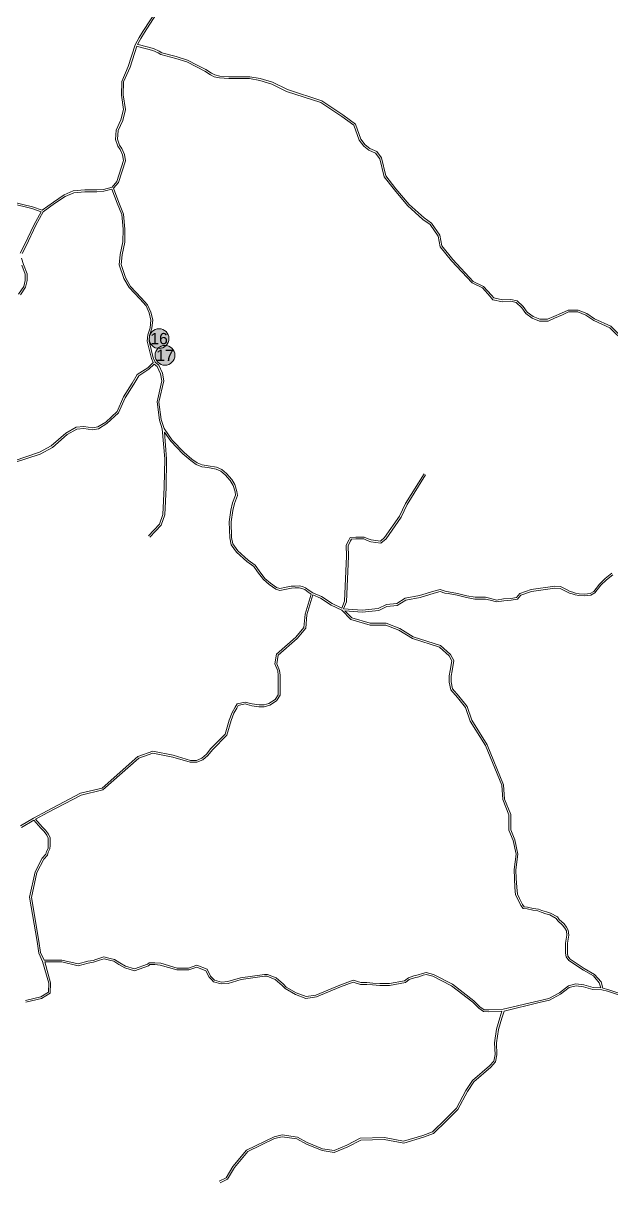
# Model space of a CAD drawing. Header units: millimetres. Extents: x 617885 to 663705, y 7172943 to 7234736.
# Drawn here: x 631981 to 633864, y 7195675 to 7199384 of the extents above; entities that cross this region are included whole.
import ezdxf
from ezdxf.enums import TextEntityAlignment as Align

# ---------------------------------------------------------------- set-up
doc = ezdxf.new("R2010")
doc.units = ezdxf.units.MM
doc.layers.add('Equipamentos Públicos', color=171, linetype='Continuous')
doc.layers.add('Escolas Municipais', color=21, linetype='Continuous')
doc.layers.add('VIAS', color=7, linetype='Continuous', lineweight=5)
doc.styles.get("Standard").update_dxf_attribs({"font": 'arial.ttf'})

msp = doc.modelspace()

# ---------------------------------------------------------------- hatches: boundary and pattern name
at = {"layer": 'Equipamentos Públicos', "true_color": 0xff0040}
h = msp.add_hatch(color=240, dxfattribs=at)
edge = h.paths.add_edge_path()
edge.add_arc((632415.6, 7198375.1), 31.7, 0, 360)
at = {"layer": 'Escolas Municipais'}
h = msp.add_hatch(color=21, dxfattribs=at)
edge = h.paths.add_edge_path()
edge.add_arc((632434.6, 7198321.6), 31.7, 0, 360)

# ---------------------------------------------------------------- linework, layer by layer
at = {"layer": 'Equipamentos Públicos', "color": 7, "lineweight": 5}
msp.add_circle((632415.6, 7198375.1), 31.7, dxfattribs=at)
at = {"layer": 'Escolas Municipais', "color": 7, "lineweight": 5}
msp.add_circle((632434.6, 7198321.6), 31.7, dxfattribs=at)
at = {"layer": 'VIAS', "color": 253}
for points in [[(632410.8, 7199429.3), (632363.7, 7199357), (632352.4, 7199338.1), (632339.7, 7199315.1), (632339.4, 7199314.6), (632317.1, 7199245), (632296.3, 7199197.2), (632295.3, 7199154.2), (632302.4, 7199108.2), (632293.7, 7199075), (632278.3, 7199041.8), (632276.8, 7199012.3), (632284, 7198990.7), (632291.4, 7198980.1), (632299.1, 7198962.6), (632301.8, 7198944.5), (632280.1, 7198877.6), (632265.2, 7198859.6), (632237.8, 7198852.5), (632216.6, 7198850.9), (632178.1, 7198850.9), (632141.2, 7198847.4), (632112.2, 7198835.2), (632077.6, 7198811.9), (632042, 7198785.4), (632010.7, 7198797), (631944.6, 7198812.8)], [(632415.3, 7199425.1), (632368.8, 7199353.8), (632357.6, 7199335.1), (632346.9, 7199315.8), (632352.8, 7199314.6), (632398.2, 7199302.8), (632416.4, 7199294.7), (632424, 7199289), (632470.6, 7199277.3), (632506.3, 7199265.4), (632537.9, 7199249.7), (632565.5, 7199235.9), (632583.1, 7199224.1), (632594.5, 7199218.5), (632609.6, 7199214.7), (632638.6, 7199212.7), (632705.5, 7199212.7), (632739.3, 7199206.8), (632778.9, 7199194.9), (632826, 7199171.4), (632936.1, 7199136), (633003.2, 7199090.7), (633044, 7199061.3), (633061.3, 7199012.6), (633074.9, 7198994.5), (633089.8, 7198982.6), (633112, 7198973.1), (633126.9, 7198953.3), (633140.9, 7198895.6), (633173.2, 7198854.1), (633215.2, 7198804.5), (633263.2, 7198761.1), (633286.9, 7198743.8), (633314.1, 7198705.5), (633320.3, 7198671.3), (633355.7, 7198627.6), (633420.7, 7198558), (633453.9, 7198542.1), (633479.3, 7198513.5), (633486.4, 7198505), (633514.6, 7198499), (633541.2, 7198500.6), (633561.1, 7198495.6), (633580.6, 7198477.7), (633593, 7198459.2), (633612.5, 7198445.7), (633633.5, 7198436.7), (633658.7, 7198436.7), (633678.4, 7198445.8), (633703.4, 7198456.7), (633724.2, 7198466.3), (633756.6, 7198466.3), (633784, 7198455), (633809, 7198437.9), (633860.7, 7198414.4), (633909.4, 7198367.3)], [(633905.1, 7198363.1), (633857.2, 7198409.4), (633806, 7198432.6), (633781.1, 7198449.7), (633755.5, 7198460.3), (633725.5, 7198460.3), (633705.8, 7198451.2), (633680.9, 7198440.3), (633660.1, 7198430.7), (633632.3, 7198430.7), (633609.6, 7198440.4), (633588.6, 7198454.9), (633576, 7198473.8), (633558.2, 7198490.2), (633540.6, 7198494.5), (633514.2, 7198493), (633483.1, 7198499.5), (633474.7, 7198509.6), (633450.2, 7198537.2), (633417.1, 7198553.1), (633351.2, 7198623.7), (633314.6, 7198668.7), (633308.4, 7198703.1), (633282.6, 7198739.5), (633259.4, 7198756.5), (633210.8, 7198800.3), (633168.6, 7198850.4), (633135.4, 7198893), (633121.4, 7198950.6), (633108.2, 7198968.2), (633086.7, 7198977.4), (633070.5, 7198990.3), (633056, 7199009.7), (633039, 7199057.5), (632999.8, 7199085.8), (632933.4, 7199130.6), (632823.8, 7199165.8), (632776.7, 7199189.3), (632737.9, 7199200.9), (632705, 7199206.7), (632638.4, 7199206.7), (632608.6, 7199208.7), (632592.4, 7199212.8), (632580.1, 7199218.9), (632562.5, 7199230.7), (632535.2, 7199244.3), (632504, 7199259.9), (632469, 7199271.5), (632421.4, 7199283.4), (632413.3, 7199289.5), (632396.2, 7199297.1), (632351.4, 7199308.8), (632344.3, 7199310.2), (632322.7, 7199242.9), (632302.3, 7199195.9), (632301.3, 7199154.5), (632308.5, 7199107.8), (632299.4, 7199073), (632284.3, 7199040.3), (632282.9, 7199013.2), (632289.5, 7198993.4), (632296.6, 7198983), (632304.9, 7198964.3), (632308, 7198944), (632285.5, 7198874.7), (632270.3, 7198856.3), (632287.4, 7198810.1), (632302.1, 7198773.4), (632306.6, 7198724.9), (632305.8, 7198683.7), (632297.1, 7198642.9), (632294.2, 7198611.8), (632308.4, 7198570.1), (632324.5, 7198541.9), (632358.9, 7198505.9), (632379, 7198483.2), (632389.2, 7198459.5), (632395.2, 7198434.9), (632392.6, 7198408.6), (632385.5, 7198385.4), (632383.6, 7198367.2), (632397.2, 7198313.6), (632402.7, 7198299.5), (632414.7, 7198289.6), (632426.5, 7198264), (632430.4, 7198240.3), (632415.3, 7198172), (632422.7, 7198116), (632431.7, 7198088), (632457.8, 7198050.3), (632495.6, 7198011), (632520.8, 7197989.8), (632537.1, 7197978.1), (632553.8, 7197971), (632572.8, 7197968.4), (632599.9, 7197963.7), (632616.7, 7197956), (632631.2, 7197943.6), (632648.2, 7197924.5), (632657.9, 7197908), (632664.7, 7197886), (632666.2, 7197873.7), (632656.7, 7197847.8), (632651.4, 7197825.5), (632645.8, 7197789), (632647.9, 7197738.9), (632652, 7197718.2), (632667.6, 7197696.4), (632700.7, 7197666.6), (632723.6, 7197650.2), (632735.7, 7197632.6), (632753.8, 7197608.1), (632771.8, 7197593.3), (632791.8, 7197578.6), (632802.2, 7197575.9), (632822.6, 7197579.7), (632838.5, 7197582.8), (632850.8, 7197583.5), (632864.3, 7197583.8), (632874.6, 7197581.7), (632884.6, 7197577.8), (632896.2, 7197569.2), (632907.3, 7197561.7), (632935.4, 7197549.7), (632968.9, 7197528), (633000, 7197512.7), (633009.3, 7197534.9), (633015.4, 7197679.6), (633014.1, 7197713.9), (633022.5, 7197730.8), (633027.4, 7197738.9), (633045.2, 7197740.4), (633071.5, 7197740.4), (633084.1, 7197734.8), (633094.4, 7197730.9), (633123.7, 7197726.8), (633137.2, 7197739.1), (633185.2, 7197807.1), (633204, 7197847.3), (633263.3, 7197942.1)], [(632265, 7198853.3), (632281.8, 7198808), (632296.2, 7198772), (632300.5, 7198724.6), (632299.8, 7198684.4), (632291.1, 7198643.8), (632288.1, 7198611), (632302.9, 7198567.6), (632319.7, 7198538.2), (632354.5, 7198501.8), (632373.9, 7198480), (632383.5, 7198457.6), (632389.1, 7198434.5), (632386.7, 7198409.8), (632379.6, 7198386.6), (632377.5, 7198366.8), (632391.4, 7198311.8), (632396.7, 7198298.4), (632379.2, 7198282), (632346, 7198260.4), (632330, 7198232.1), (632302.1, 7198188.5), (632281.2, 7198141.5), (632245.4, 7198108), (632219.9, 7198092.5), (632202.7, 7198089.2), (632175.4, 7198093.8), (632150.4, 7198091.4), (632117.7, 7198072.7), (632071, 7198031.7), (632032.7, 7198011.5), (631952.4, 7197984.3)], [(631977.4, 7198646.8), (631990.8, 7198671.8), (632021.9, 7198737.5), (632044.8, 7198780.1), (632081.1, 7198807), (632115.1, 7198829.9), (632142.7, 7198841.6), (632178.4, 7198844.9), (632216.8, 7198844.9), (632238.7, 7198846.6), (632265, 7198853.3)], [(631943.1, 7198807), (632009, 7198791.2), (632038.2, 7198780.4), (632016.6, 7198740.3), (631985.5, 7198674.5), (631971.7, 7198648.8)], [(631971.9, 7198515.3), (631988.5, 7198539.2), (631993.6, 7198560.5), (631993.6, 7198581.7), (631982.3, 7198612.4), (631975.2, 7198632.7)], [(631976.7, 7198610.4), (631987.6, 7198580.7), (631987.6, 7198561.2), (631982.9, 7198541.7), (631966.1, 7198517.6)], [(631953.4, 7197978.3), (632035.1, 7198005.9), (632074.4, 7198026.7), (632121.2, 7198067.8), (632152.3, 7198085.5), (632175.2, 7198087.7), (632202.7, 7198083.1), (632222, 7198086.8), (632249, 7198103.2), (632286.2, 7198138), (632307.4, 7198185.6), (632335.1, 7198229), (632350.5, 7198256.2), (632382.9, 7198277.3), (632400.3, 7198293.7), (632409.8, 7198285.9), (632420.7, 7198262.2), (632424.3, 7198240.5), (632409.2, 7198172.3), (632416.9, 7198114.6), (632426, 7198086.1), (632433.9, 7197990.1), (632432, 7197899.4), (632428.2, 7197812.7), (632417.2, 7197781.5), (632381.6, 7197744.1)], [(631971.9, 7196816.5), (632014.2, 7196841.4), (632014.3, 7196841.4), (632057.3, 7196864.9), (632164.5, 7196920.6), (632233.2, 7196937.3), (632347.7, 7197038.5), (632395.2, 7197055.6), (632460.8, 7197042.5), (632515.9, 7197026), (632535.2, 7197026), (632552.7, 7197032.9), (632566.9, 7197045.3), (632581.6, 7197063.7), (632627.3, 7197109.4), (632640.1, 7197154.9), (632649.4, 7197179.2), (632658.8, 7197196.1), (632665, 7197206.4), (632691, 7197212.4), (632699.1, 7197210.4), (632713.7, 7197206.7), (632735.5, 7197203.1), (632751.4, 7197203.1), (632767.2, 7197208.4), (632786.7, 7197220.8), (632796.9, 7197236.1), (632796.9, 7197297.7), (632795.1, 7197311.9), (632785.7, 7197334.5), (632791.6, 7197365.9), (632853.2, 7197420), (632878.9, 7197451.4), (632882.6, 7197493.2), (632902.3, 7197557.8), (632892.8, 7197564.3), (632881.7, 7197572.5), (632872.9, 7197575.9), (632863.7, 7197577.8), (632851.1, 7197577.5), (632839.3, 7197576.8), (632823.7, 7197573.8), (632801.9, 7197569.7), (632789.1, 7197573.1), (632768.1, 7197588.6), (632749.4, 7197604), (632730.9, 7197629.1), (632719.3, 7197645.9), (632696.9, 7197661.9), (632663.1, 7197692.4), (632646.4, 7197715.8), (632641.9, 7197738.2), (632639.7, 7197789.3), (632645.5, 7197826.6), (632650.9, 7197849.6), (632660.1, 7197874.4), (632658.9, 7197884.8), (632652.4, 7197905.5), (632643.3, 7197921), (632627, 7197939.3), (632613.4, 7197950.9), (632598.1, 7197957.9), (632571.9, 7197962.5), (632552.2, 7197965.2), (632534.1, 7197972.8), (632517.1, 7197985.1), (632491.5, 7198006.6), (632453.1, 7198046.5), (632432.9, 7198075.7), (632439.9, 7197990.3), (632438, 7197899.2), (632434.2, 7197811.5), (632422.4, 7197778.3), (632385.9, 7197739.9)], [(633268.4, 7197938.9), (633209.3, 7197844.4), (633190.4, 7197804.1), (633141.7, 7197735.1), (633125.6, 7197720.5), (633093, 7197725), (633081.8, 7197729.2), (633070.2, 7197734.4), (633045.4, 7197734.4), (633031, 7197733.2), (633027.8, 7197727.9), (633020.1, 7197712.6), (633021.4, 7197679.6), (633015.3, 7197533.6), (633005.9, 7197511.2), (633065.2, 7197506.1), (633116.7, 7197511.4), (633142.8, 7197524.5), (633175.8, 7197527.5), (633203.3, 7197544.3), (633249.1, 7197552.9), (633294.4, 7197566.8), (633314.8, 7197572.4), (633331.4, 7197566.9), (633341.8, 7197565.1), (633370.2, 7197559.8), (633400.3, 7197552.7), (633426.5, 7197547.5), (633460.2, 7197547.5), (633476.5, 7197543.9), (633495.5, 7197538.7), (633517.9, 7197542.2), (633540.9, 7197543.9), (633559.2, 7197547.3), (633569.6, 7197559.4), (633606.1, 7197572.2), (633681.7, 7197583.3), (633700.3, 7197582.1), (633720.8, 7197571.9), (633730.5, 7197566.5), (633739.2, 7197564.4), (633747.9, 7197561.1), (633759.7, 7197559), (633778, 7197557.9), (633794.9, 7197560), (633806, 7197566), (633824.6, 7197590), (633842.5, 7197608), (633864.2, 7197625.1)], [(633905.5, 7196275.2), (633851.7, 7196293.6), (633834.9, 7196297.5), (633829.4, 7196317.2), (633808.8, 7196341.2), (633776, 7196360), (633730.4, 7196390.3), (633723.3, 7196400), (633722.2, 7196409.3), (633722.2, 7196440.8), (633726, 7196466.5), (633724.7, 7196482.9), (633719.1, 7196492.5), (633711.2, 7196503.1), (633695.9, 7196517.1), (633690.5, 7196525.1), (633667.9, 7196537.1), (633654.8, 7196541), (633639.6, 7196546.1), (633629.1, 7196550.1), (633612.2, 7196552.6), (633594.3, 7196556.5), (633583.9, 7196557.6), (633578.4, 7196565.3), (633568.3, 7196584.3), (633562.2, 7196597.8), (633559.7, 7196620.2), (633558.4, 7196648.3), (633557.1, 7196676.1), (633563.6, 7196726.2), (633553.7, 7196771.4), (633540.7, 7196803.8), (633540.7, 7196852.8), (633521, 7196902), (633517.7, 7196947.7), (633465.1, 7197075.9), (633416.1, 7197154.3), (633401.4, 7197198.3), (633375.1, 7197231.5), (633354.1, 7197254.6), (633349.8, 7197277.2), (633349.8, 7197295.8), (633353.1, 7197312.5), (633358.9, 7197345), (633348.4, 7197364.5), (633315.5, 7197393.1), (633228.8, 7197421.1), (633185.7, 7197447.5), (633141.7, 7197464.5), (633091.4, 7197464.5), (633032.6, 7197482.3), (633009.6, 7197504.8), (633065.3, 7197500.1), (633118.4, 7197505.5), (633144.5, 7197518.6), (633177.7, 7197521.7), (633205.5, 7197538.7), (633250.5, 7197547), (633296.1, 7197561.1), (633314.6, 7197566.1), (633329.9, 7197561), (633340.8, 7197559.2), (633369, 7197553.9), (633399.1, 7197546.9), (633426, 7197541.5), (633459.5, 7197541.5), (633475.1, 7197538), (633495.1, 7197532.6), (633518.6, 7197536.2), (633541.7, 7197538), (633562.4, 7197541.7), (633573.1, 7197554.3), (633607.5, 7197566.3), (633681.9, 7197577.3), (633698.7, 7197576.2), (633718, 7197566.6), (633728.3, 7197560.9), (633737.4, 7197558.6), (633746.3, 7197555.3), (633758.9, 7197553), (633778.2, 7197551.8), (633796.8, 7197554.2), (633810, 7197561.4), (633829.1, 7197586.1), (633846.5, 7197603.5), (633866.9, 7197619.6)], [(632907.7, 7197555), (632888.5, 7197492), (632884.7, 7197449), (632857.5, 7197415.8), (632797.1, 7197362.8), (632791.9, 7197335.2), (632801, 7197313.5), (632802.9, 7197298.1), (632802.9, 7197234.3), (632791, 7197216.4), (632769.8, 7197202.9), (632752.4, 7197197.1), (632735, 7197197.1), (632712.5, 7197200.9), (632697.6, 7197204.6), (632690.9, 7197206.3), (632668.8, 7197201.2), (632664, 7197193.1), (632654.9, 7197176.7), (632645.8, 7197153), (632632.7, 7197106.3), (632586.1, 7197059.7), (632571.2, 7197041.2), (632555.9, 7197027.7), (632536.4, 7197020), (632515, 7197020), (632459.3, 7197036.6), (632395.7, 7197049.4), (632350.8, 7197033.2), (632236.1, 7196931.8), (632166.7, 7196915), (632060.1, 7196859.6), (632020.5, 7196837.9), (632042.2, 7196813.1), (632052.8, 7196802.6), (632061.7, 7196790), (632067.3, 7196777.9), (632067.3, 7196753.7), (632066.4, 7196742.5), (632061.1, 7196732.8), (632058.4, 7196722.9), (632046.9, 7196709.6), (632024.7, 7196667.8), (632007.3, 7196587.8), (632031.3, 7196447.4), (632036.4, 7196411.2), (632047.9, 7196387.2), (632105, 7196387.2), (632156.5, 7196375), (632187.9, 7196383.2), (632204.8, 7196386.3), (632213.9, 7196389.3), (632223.2, 7196392.4), (632239.5, 7196397.3), (632258.8, 7196392.4), (632273.2, 7196389.2), (632290.5, 7196378.2), (632308.7, 7196367.6), (632336.8, 7196358.7), (632378.5, 7196373.6), (632383.5, 7196378.6), (632401.9, 7196378.6), (632420.8, 7196377), (632473.2, 7196361.6), (632509.4, 7196361.6), (632536.2, 7196371.1), (632569.2, 7196357.9), (632580.3, 7196335.7), (632589.2, 7196326.8), (632593.3, 7196322.8), (632615.2, 7196316.9), (632636, 7196318.4), (632676.5, 7196330.6), (632752.6, 7196341.5), (632762.7, 7196341.5), (632790, 7196330.2), (632813.6, 7196309.8), (632822.7, 7196300.7), (632854.5, 7196282.5), (632886, 7196270.5), (632917.3, 7196275), (632994.3, 7196307.3), (633037, 7196323.1), (633060.7, 7196315.2), (633080.5, 7196315.2), (633099.1, 7196313.7), (633122.1, 7196312.1), (633152.7, 7196312.1), (633201.1, 7196321.2), (633213.3, 7196330.3), (633230.9, 7196336.7), (633244.8, 7196339.8), (633258.6, 7196344.4), (633270.3, 7196347.8), (633293.1, 7196341.3), (633354.8, 7196310), (633422.8, 7196257.2), (633442.1, 7196237.9), (633455.7, 7196228.3), (633470.4, 7196227.8), (633516.4, 7196229.7), (633630.1, 7196256.9), (633662.4, 7196264.6), (633696.5, 7196282.8), (633725.1, 7196304.9), (633749.3, 7196311), (633774.6, 7196307.7), (633804.1, 7196299.2), (633828.4, 7196298.2), (633824, 7196314.3), (633805, 7196336.5), (633772.9, 7196354.9), (633726.1, 7196385.9), (633717.6, 7196397.7), (633716.2, 7196408.9), (633716.2, 7196441.3), (633720, 7196466.7), (633718.8, 7196481), (633714.1, 7196489.2), (633706.7, 7196499.1), (633691.3, 7196513.2), (633686.4, 7196520.6), (633665.6, 7196531.6), (633653, 7196535.3), (633637.6, 7196540.5), (633627.6, 7196544.2), (633611.2, 7196546.7), (633593.3, 7196550.6), (633580.6, 7196552), (633573.3, 7196562.2), (633562.9, 7196581.6), (633556.3, 7196596.2), (633553.7, 7196619.8), (633552.4, 7196648), (633551.1, 7196676.4), (633557.5, 7196726), (633547.9, 7196769.6), (633534.7, 7196802.6), (633534.7, 7196851.7), (633515.1, 7196900.6), (633511.8, 7196946.4), (633459.8, 7197073.2), (633410.6, 7197151.7), (633396.1, 7197195.3), (633370.5, 7197227.6), (633348.5, 7197251.8), (633343.8, 7197276.6), (633343.8, 7197296.4), (633347.2, 7197313.6), (633352.7, 7197344), (633343.7, 7197360.7), (633312.5, 7197387.8), (633226.3, 7197415.6), (633183, 7197442.1), (633140.6, 7197458.5), (633090.5, 7197458.5), (633029.5, 7197477), (632999.8, 7197506.1), (632965.9, 7197522.8), (632932.5, 7197544.4), (632907.7, 7197555)], [(631988.4, 7196257.9), (632037.1, 7196269.5), (632061.9, 7196284.8), (632062.6, 7196313.2), (632043.2, 7196383.1), (632030.6, 7196409.4), (632025.4, 7196446.5), (632001.2, 7196587.9), (632019.1, 7196669.9), (632041.9, 7196713.1), (632053, 7196725.8), (632055.5, 7196735), (632060.5, 7196744.3), (632061.3, 7196753.9), (632061.3, 7196776.6), (632056.5, 7196787), (632048.2, 7196798.7), (632037.9, 7196809), (632015.1, 7196834.9), (631975.4, 7196811.5)], [(632608.1, 7195680.1), (632629.9, 7195691), (632652.1, 7195727), (632695.8, 7195779.2), (632783.4, 7195821.9), (632809.5, 7195827.7), (632858.5, 7195821), (632889.8, 7195803.9), (632939, 7195783.5), (632975.3, 7195778.1), (633016.7, 7195795.5), (633059.4, 7195817.3), (633136.4, 7195819.2), (633197.9, 7195808), (633259.9, 7195826.5), (633290.6, 7195838), (633332.3, 7195878.5), (633367, 7195913.2), (633396.7, 7195970.3), (633418.6, 7196002), (633472.6, 7196049.4), (633486.1, 7196064.3), (633490.3, 7196084.7), (633488.8, 7196122.6), (633495.5, 7196166.7), (633506.1, 7196202.7), (633512.6, 7196223.5), (633470.4, 7196221.8), (633453.7, 7196222.4), (633438.2, 7196233.3), (633418.9, 7196252.7), (633351.6, 7196304.9), (633290.9, 7196335.7), (633270.3, 7196341.5), (633260.4, 7196338.7), (633246.4, 7196334), (633232.6, 7196330.9), (633216.2, 7196325), (633203.6, 7196315.6), (633153.2, 7196306.1), (633121.9, 7196306.1), (633098.6, 7196307.7), (633080.2, 7196309.2), (633059.8, 7196309.2), (633037.1, 7196316.8), (632996.5, 7196301.7), (632918.9, 7196269.2), (632885.4, 7196264.4), (632852, 7196277.1), (632819, 7196295.9), (632809.5, 7196305.4), (632786.8, 7196325.1), (632761.5, 7196335.5), (632753.1, 7196335.5), (632677.8, 7196324.7), (632637.1, 7196312.5), (632614.6, 7196310.9), (632590.2, 7196317.4), (632585, 7196322.6), (632575.4, 7196332.2), (632564.9, 7196353.2), (632536.1, 7196364.7), (632510.4, 7196355.6), (632472.4, 7196355.6), (632419.7, 7196371.1), (632401.6, 7196372.6), (632386, 7196372.6), (632381.8, 7196368.4), (632336.9, 7196352.4), (632306.3, 7196362.1), (632287.4, 7196373.1), (632270.8, 7196383.6), (632257.4, 7196386.6), (632239.6, 7196391), (632225, 7196386.7), (632215.8, 7196383.6), (632206.3, 7196380.4), (632189.2, 7196377.3), (632156.5, 7196368.8), (632104.3, 7196381.2), (632050, 7196381.2), (632068.7, 7196313.9), (632067.8, 7196281.4), (632039.5, 7196263.9), (631989.8, 7196252.1)], [(632610.8, 7195674.7), (632634.1, 7195686.4), (632657, 7195723.5), (632699.6, 7195774.4), (632785.3, 7195816.2), (632809.8, 7195821.6), (632856.6, 7195815.2), (632887.2, 7195798.5), (632937.4, 7195777.7), (632976.1, 7195771.9), (633019.2, 7195790), (633060.9, 7195811.3), (633135.9, 7195813.2), (633198.2, 7195801.9), (633261.8, 7195820.9), (633293.9, 7195832.8), (633336.5, 7195874.2), (633371.9, 7195909.6), (633401.8, 7195967.2), (633423.1, 7195998), (633476.8, 7196045.1), (633491.6, 7196061.5), (633496.3, 7196084.2), (633494.8, 7196122.3), (633501.4, 7196165.4), (633511.8, 7196201), (633519.1, 7196224.1), (633631.4, 7196251.1), (633664.6, 7196258.9), (633699.8, 7196277.8), (633727.7, 7196299.4), (633749.7, 7196304.9), (633773.4, 7196301.8), (633803.2, 7196293.2), (633832, 7196292), (633850, 7196287.8), (633904.1, 7196269.3)]]:
    msp.add_lwpolyline(points, dxfattribs=at)

# ---------------------------------------------------------------- texts
at = {"layer": 'Equipamentos Públicos', "color": 7}
msp.add_text('16', height=36, dxfattribs=at).set_placement((632415.6, 7198375.1), align=Align.MIDDLE_CENTER)
at = {"layer": 'Escolas Municipais', "color": 7}
msp.add_text('17', height=36, dxfattribs=at).set_placement((632434.6, 7198321.6), align=Align.MIDDLE_CENTER)

doc.saveas('drawing.dxf')
